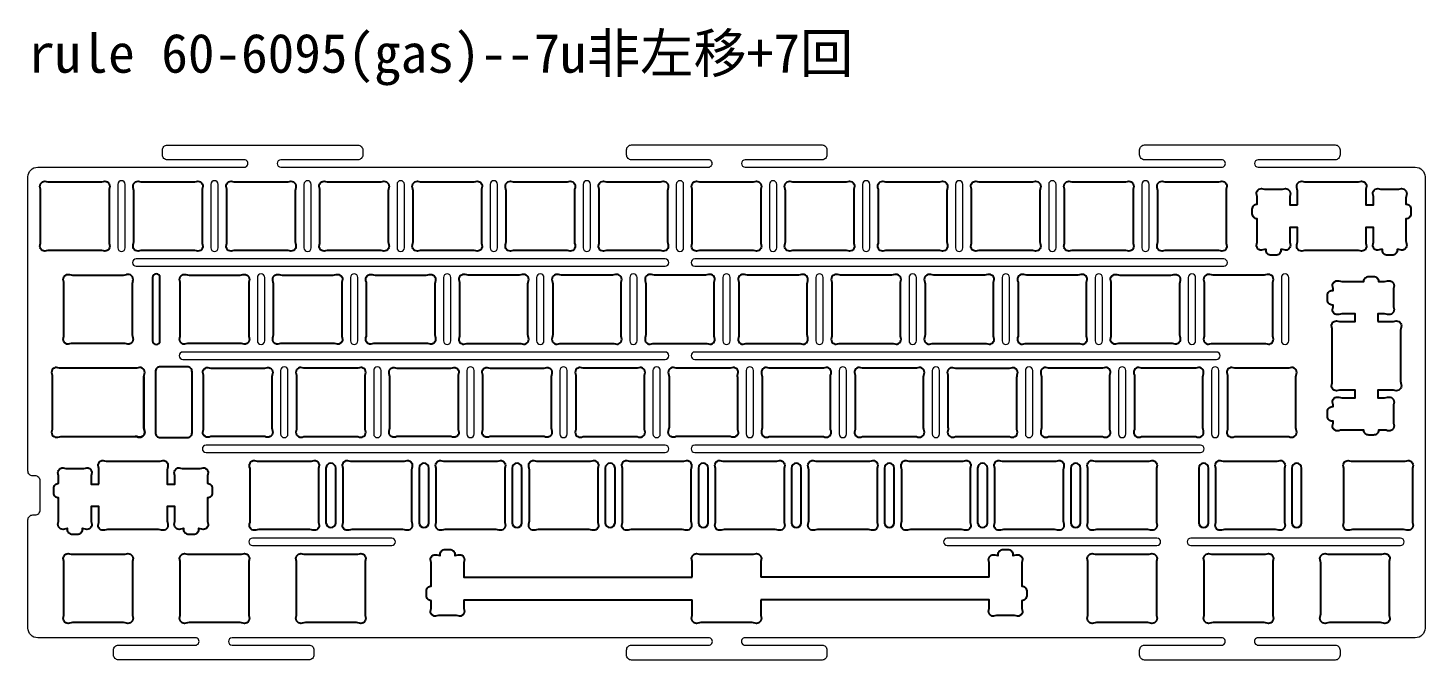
# Model space of a CAD drawing. Header units: millimetres. Extents: x 3201 to 5715, y 849 to 1652.
# Drawn here: x 4262.6 to 4548.5, y 1014.9 to 1144.3 of the extents above; entities that cross this region are included whole.
import ezdxf

# ---------------------------------------------------------------- set-up
doc = ezdxf.new("R2010")
doc.units = ezdxf.units.MM
doc.layers.add('1', color=7, linetype='Continuous', lineweight=0)
doc.styles.add('MtXpl_', font='')
doc.styles.get('MtXpl_').set_extended_font_data('SimSun')

msp = doc.modelspace()

# ---------------------------------------------------------------- linework, layer by layer
at = {"color": 0}
for p, q in [((4459.32, 1031.82), (4412.54, 1031.82)), ((4351.77, 1027.22), (4398.54, 1027.22))]:
    msp.add_line(p, q, dxfattribs=at)
at = {"color": 7}
for points in [[(4266.97, 1098.72, 0.078597), (4266.35, 1098.62, -0.612516), (4265.09, 1099.88, 0.078597), (4265.19, 1100.5), (4265.19, 1110.94, 0.095705), (4265.09, 1111.55, -0.612516), (4266.35, 1112.81, 0.078597), (4266.97, 1112.72), (4277.41, 1112.72, 0.078597), (4278.03, 1112.81, -0.612516), (4279.29, 1111.55, 0.078597), (4279.19, 1110.94), (4279.19, 1100.5, 0.078597), (4279.29, 1099.88, -0.612516), (4278.03, 1098.62, 0.078597), (4277.41, 1098.72)], [(4285.4, 1112.81, 0.078597), (4286.02, 1112.72), (4296.46, 1112.72, 0.078597), (4297.08, 1112.81, -0.612516), (4298.34, 1111.55, 0.078597), (4298.24, 1110.94), (4298.24, 1100.5, 0.078597), (4298.34, 1099.88, -0.612516), (4297.08, 1098.62, 0.078597), (4296.46, 1098.72), (4286.02, 1098.72, 0.078597), (4285.4, 1098.62, -0.612516), (4284.14, 1099.88, 0.078597), (4284.24, 1100.5), (4284.24, 1110.94, 0.078597), (4284.14, 1111.55, -0.612516)], [(4316.13, 1098.62, 0.078597), (4315.51, 1098.72), (4305.07, 1098.72, 0.078597), (4304.45, 1098.62, -0.612516), (4303.19, 1099.88, 0.078597), (4303.29, 1100.5), (4303.29, 1110.94, 0.078597), (4303.19, 1111.55, -0.612516), (4304.45, 1112.81, 0.078597), (4305.07, 1112.72), (4315.51, 1112.72, 0.078597), (4316.13, 1112.81, -0.612516), (4317.39, 1111.55, 0.078597), (4317.29, 1110.94), (4317.29, 1100.5, 0.078597), (4317.39, 1099.88, -0.612516)], [(4336.44, 1111.55, 0.078597), (4336.34, 1110.94), (4336.34, 1100.5, 0.078597), (4336.44, 1099.88, -0.612516), (4335.18, 1098.62, 0.078597), (4334.56, 1098.72), (4324.12, 1098.72, 0.078597), (4323.5, 1098.62, -0.612516), (4322.24, 1099.88, 0.078597), (4322.34, 1100.5), (4322.34, 1110.94, 0.078597), (4322.24, 1111.55, -0.612516), (4323.5, 1112.81, 0.078597), (4324.12, 1112.72), (4334.56, 1112.72, 0.078597), (4335.18, 1112.81, -0.612516)], [(4343.17, 1098.72, 0.078597), (4342.55, 1098.62, -0.612516), (4341.29, 1099.88, 0.078597), (4341.39, 1100.5), (4341.39, 1110.94, 0.078597), (4341.29, 1111.55, -0.612516), (4342.55, 1112.81, 0.078597), (4343.17, 1112.72), (4353.61, 1112.72, 0.078597), (4354.23, 1112.81, -0.612516), (4355.49, 1111.55, 0.095705), (4355.39, 1110.94), (4355.39, 1100.5, 0.078597), (4355.49, 1099.88, -0.612516), (4354.23, 1098.62, 0.078597), (4353.61, 1098.72)], [(4374.54, 1111.55, 0.078597), (4374.44, 1110.94), (4374.44, 1100.5, 0.078597), (4374.54, 1099.88, -0.612516), (4373.28, 1098.62, 0.078597), (4372.66, 1098.72), (4362.22, 1098.72, 0.078597), (4361.6, 1098.62, -0.612516), (4360.34, 1099.88, 0.078597), (4360.44, 1100.5), (4360.44, 1110.94, 0.078597), (4360.34, 1111.55, -0.612516), (4361.6, 1112.81, 0.078597), (4362.22, 1112.72), (4372.66, 1112.72, 0.078597), (4373.28, 1112.81, -0.612516)], [(4392.33, 1098.62, 0.078597), (4391.71, 1098.72), (4381.27, 1098.72, 0.078597), (4380.65, 1098.62, -0.612516), (4379.39, 1099.88, 0.078597), (4379.49, 1100.5), (4379.49, 1110.94, 0.078597), (4379.39, 1111.55, -0.612516), (4380.65, 1112.81, 0.078597), (4381.27, 1112.72), (4391.71, 1112.72, 0.078597), (4392.33, 1112.81, -0.612516), (4393.59, 1111.55, 0.078597), (4393.49, 1110.94), (4393.49, 1100.5, 0.078597), (4393.59, 1099.88, -0.612516)], [(4412.64, 1111.55, 0.078597), (4412.54, 1110.94), (4412.54, 1100.5, 0.078597), (4412.64, 1099.88, -0.612516), (4411.38, 1098.62, 0.078597), (4410.76, 1098.72), (4400.32, 1098.72, 0.078597), (4399.7, 1098.62, -0.612516), (4398.44, 1099.88, 0.078597), (4398.54, 1100.5), (4398.54, 1110.94, 0.078597), (4398.44, 1111.55, -0.612516), (4399.7, 1112.81, 0.078597), (4400.32, 1112.72), (4410.76, 1112.72, 0.078597), (4411.38, 1112.81, -0.612516)], [(4431.69, 1111.55, 0.078597), (4431.59, 1110.94), (4431.59, 1100.5, 0.078597), (4431.69, 1099.88, -0.612516), (4430.43, 1098.62, 0.078597), (4429.81, 1098.72), (4419.37, 1098.72, 0.078597), (4418.75, 1098.62, -0.612516), (4417.49, 1099.88, 0.078597), (4417.59, 1100.5), (4417.59, 1110.94, 0.078597), (4417.49, 1111.55, -0.612516), (4418.75, 1112.81, 0.078597), (4419.37, 1112.72), (4429.81, 1112.72, 0.078597), (4430.43, 1112.81, -0.612516)], [(4450.74, 1111.55, 0.078597), (4450.64, 1110.94), (4450.64, 1100.5, 0.078597), (4450.74, 1099.88, -0.612516), (4449.48, 1098.62, 0.078597), (4448.86, 1098.72), (4438.42, 1098.72, 0.078597), (4437.8, 1098.62, -0.612516), (4436.54, 1099.88, 0.078597), (4436.64, 1100.5), (4436.64, 1110.94, 0.078597), (4436.54, 1111.55, -0.612516), (4437.8, 1112.81, 0.078597), (4438.42, 1112.72), (4448.86, 1112.72, 0.078597), (4449.48, 1112.81, -0.612516)], [(4469.79, 1111.55, 0.078597), (4469.69, 1110.94), (4469.69, 1100.5, 0.078597), (4469.79, 1099.88, -0.612516), (4468.53, 1098.62, 0.078597), (4467.91, 1098.72), (4457.47, 1098.72, 0.078597), (4456.85, 1098.62, -0.612516), (4455.59, 1099.88, 0.078597), (4455.69, 1100.5), (4455.69, 1110.94, 0.078597), (4455.59, 1111.55, -0.612516), (4456.85, 1112.81, 0.078597), (4457.47, 1112.72), (4467.91, 1112.72, 0.078597), (4468.53, 1112.81, -0.612516)], [(4488.84, 1111.55, 0.078597), (4488.74, 1110.94), (4488.74, 1100.5, 0.078597), (4488.84, 1099.88, -0.612516), (4487.58, 1098.62, 0.078597), (4486.96, 1098.72), (4476.52, 1098.72, 0.078597), (4475.9, 1098.62, -0.612516), (4474.64, 1099.88, 0.078597), (4474.74, 1100.5), (4474.74, 1110.94, 0.078597), (4474.64, 1111.55, -0.612516), (4475.9, 1112.81, 0.078597), (4476.52, 1112.72), (4486.96, 1112.72, 0.078597), (4487.58, 1112.81, -0.612516)], [(4506.63, 1098.62, 0.078597), (4506.01, 1098.72), (4495.57, 1098.72, 0.078597), (4494.95, 1098.62, -0.612516), (4493.69, 1099.88, 0.078597), (4493.79, 1100.5), (4493.79, 1110.94, 0.078597), (4493.69, 1111.55, -0.612516), (4494.95, 1112.81, 0.078597), (4495.57, 1112.72), (4506.01, 1112.72, 0.078597), (4506.63, 1112.81, -0.612516), (4507.89, 1111.55, 0.078597), (4507.79, 1110.94), (4507.79, 1100.5, 0.078597), (4507.89, 1099.88, -0.612516)], [(4294.93, 1093.76, 0.078597), (4295.55, 1093.67), (4305.99, 1093.67, 0.078597), (4306.6, 1093.76, -0.612516), (4307.86, 1092.5, 0.078597), (4307.77, 1091.89), (4307.77, 1081.45, 0.078597), (4307.86, 1080.83, -0.612516), (4306.6, 1079.57, 0.078597), (4305.99, 1079.67), (4295.55, 1079.67, 0.078597), (4294.93, 1079.57, -0.612516), (4293.67, 1080.83, 0.078597), (4293.77, 1081.45), (4293.77, 1091.89, 0.078597), (4293.67, 1092.5, -0.612516)], [(4313.98, 1093.76, 0.078597), (4314.6, 1093.67), (4325.04, 1093.67, 0.078597), (4325.65, 1093.76, -0.612516), (4326.91, 1092.5, 0.078597), (4326.82, 1091.89), (4326.82, 1081.45, 0.078597), (4326.91, 1080.83, -0.612516), (4325.65, 1079.57, 0.078597), (4325.04, 1079.67), (4314.6, 1079.67, 0.078597), (4313.98, 1079.57, -0.612516), (4312.72, 1080.83, 0.078597), (4312.82, 1081.45), (4312.82, 1091.89, 0.078597), (4312.72, 1092.5, -0.612516)], [(4345.96, 1092.5, 0.078597), (4345.87, 1091.89), (4345.87, 1081.45, 0.078597), (4345.96, 1080.83, -0.612516), (4344.7, 1079.57, 0.078597), (4344.09, 1079.67), (4333.65, 1079.67, 0.078597), (4333.03, 1079.57, -0.612516), (4331.77, 1080.83, 0.078597), (4331.87, 1081.45), (4331.87, 1091.89, 0.078597), (4331.77, 1092.5, -0.612516), (4333.03, 1093.76, 0.078597), (4333.65, 1093.67), (4344.09, 1093.67, 0.078597), (4344.7, 1093.76, -0.612516)], [(4365.01, 1092.5, 0.612516), (4363.75, 1093.76, -0.078597), (4363.14, 1093.67), (4352.7, 1093.67, -0.078597), (4352.08, 1093.76, 0.612516), (4350.82, 1092.5, -0.078597), (4350.92, 1091.89), (4350.92, 1081.45, -0.078597), (4350.82, 1080.83, 0.612516), (4352.08, 1079.57, -0.078597), (4352.7, 1079.67), (4363.14, 1079.67, -0.078597), (4363.75, 1079.57, 0.612516), (4365.01, 1080.83, -0.078597), (4364.92, 1081.45), (4364.92, 1091.89, -0.078597)], [(4384.06, 1092.5, 0.612516), (4382.8, 1093.76, -0.078597), (4382.19, 1093.67), (4371.75, 1093.67, -0.078597), (4371.13, 1093.76, 0.612516), (4369.87, 1092.5, -0.078597), (4369.97, 1091.89), (4369.97, 1081.45, -0.078597), (4369.87, 1080.83, 0.612516), (4371.13, 1079.57, -0.078597), (4371.75, 1079.67), (4382.19, 1079.67, -0.078597), (4382.8, 1079.57, 0.612516), (4384.06, 1080.83, -0.078597), (4383.97, 1081.45), (4383.97, 1091.89, -0.078597)], [(4388.92, 1080.83, 0.612516), (4390.18, 1079.57, -0.078597), (4390.8, 1079.67), (4401.24, 1079.67, -0.078597), (4401.85, 1079.57, 0.612516), (4403.11, 1080.83, -0.078597), (4403.02, 1081.45), (4403.02, 1091.89, -0.078597), (4403.11, 1092.5, 0.612516), (4401.85, 1093.76, -0.078597), (4401.24, 1093.67), (4390.8, 1093.67, -0.078597), (4390.18, 1093.76, 0.612516), (4388.92, 1092.5, -0.078597), (4389.02, 1091.89), (4389.02, 1081.45, -0.078597)], [(4407.97, 1080.83, 0.612516), (4409.23, 1079.57, -0.078597), (4409.84, 1079.67), (4420.29, 1079.67, -0.078597), (4420.9, 1079.57, 0.612516), (4422.16, 1080.83, -0.078597), (4422.07, 1081.45), (4422.07, 1091.89, -0.078597), (4422.16, 1092.5, 0.612516), (4420.9, 1093.76, -0.078597), (4420.29, 1093.67), (4409.84, 1093.67, -0.078597), (4409.23, 1093.76, 0.612516), (4407.97, 1092.5, -0.078597), (4408.07, 1091.89), (4408.07, 1081.45, -0.078597)], [(4460.26, 1092.5, 0.612516), (4459.01, 1093.76, -0.078597), (4458.39, 1093.67), (4447.95, 1093.67, -0.078597), (4447.33, 1093.76, 0.612516), (4446.07, 1092.5, -0.078597), (4446.17, 1091.89), (4446.17, 1081.45, -0.078597), (4446.07, 1080.83, 0.612516), (4447.33, 1079.57, -0.078597), (4447.95, 1079.67), (4458.39, 1079.67, -0.078597), (4459.01, 1079.57, 0.612516), (4460.26, 1080.83, -0.078597), (4460.17, 1081.45), (4460.17, 1091.89, -0.078597)], [(4485.43, 1093.76, 0.078597), (4486.05, 1093.67), (4496.49, 1093.67, 0.078597), (4497.11, 1093.76, -0.612516), (4498.36, 1092.5, 0.078597), (4498.27, 1091.89), (4498.27, 1081.45, 0.078597), (4498.36, 1080.83, -0.612516), (4497.11, 1079.57, 0.078597), (4496.49, 1079.67), (4486.05, 1079.67, 0.078597), (4485.43, 1079.57, -0.612516), (4484.17, 1080.83, 0.078597), (4484.27, 1081.45), (4484.27, 1091.89, 0.078597), (4484.17, 1092.5, -0.612516)], [(4504.48, 1093.76, 0.612516), (4503.22, 1092.5, -0.078597), (4503.32, 1091.89), (4503.32, 1081.45, -0.078597), (4503.22, 1080.83, 0.612516), (4504.48, 1079.57, -0.078597), (4505.1, 1079.67), (4515.54, 1079.67, -0.078597), (4516.16, 1079.57, 0.612516), (4517.41, 1080.83, -0.078597), (4517.32, 1081.45), (4517.32, 1091.89, -0.078597), (4517.41, 1092.5, 0.612516), (4516.16, 1093.76, -0.078597), (4515.54, 1093.67), (4505.1, 1093.67, -0.078597)], [(4284.55, 1060.62, -0.078597), (4285.17, 1060.52, 0.612516), (4286.43, 1061.78, -0.078597), (4286.33, 1062.4), (4286.33, 1072.84, -0.078597), (4286.43, 1073.45, 0.612516), (4285.17, 1074.71, -0.078597), (4284.55, 1074.62), (4269.35, 1074.61, -0.078597), (4268.73, 1074.71, 0.612516), (4267.47, 1073.45, -0.078597), (4267.57, 1072.84), (4267.57, 1062.39, -0.078597), (4267.47, 1061.78, 0.612516), (4268.73, 1060.52, -0.078597), (4269.35, 1060.61)], [(4312.63, 1061.78, -0.612516), (4311.37, 1060.52, 0.078597), (4310.75, 1060.62), (4300.31, 1060.62, 0.078597), (4299.69, 1060.52, -0.612516), (4298.43, 1061.78, 0.078597), (4298.53, 1062.4), (4298.53, 1072.84, 0.078597), (4298.43, 1073.45, -0.612516), (4299.69, 1074.71, 0.078597), (4300.31, 1074.62), (4310.75, 1074.62, 0.078597), (4311.37, 1074.71, -0.612516), (4312.63, 1073.45, 0.078597), (4312.53, 1072.84), (4312.53, 1062.4, 0.078597)], [(4318.74, 1074.71, 0.612516), (4317.48, 1073.45, -0.078597), (4317.58, 1072.84), (4317.58, 1062.4, -0.078597), (4317.48, 1061.78, 0.612516), (4318.74, 1060.52, -0.078597), (4319.36, 1060.62), (4329.8, 1060.62, -0.078597), (4330.42, 1060.52, 0.612516), (4331.68, 1061.78, -0.078597), (4331.58, 1062.4), (4331.58, 1072.84, -0.078597), (4331.68, 1073.45, 0.612516), (4330.42, 1074.71, -0.078597), (4329.8, 1074.62), (4319.36, 1074.62, -0.078597)], [(4368.52, 1060.52, 0.078597), (4367.9, 1060.62), (4357.46, 1060.62, 0.078597), (4356.84, 1060.52, -0.612516), (4355.58, 1061.78, 0.078597), (4355.68, 1062.4), (4355.68, 1072.84, 0.078597), (4355.58, 1073.45, -0.612516), (4356.84, 1074.71, 0.078597), (4357.46, 1074.62), (4367.9, 1074.62, 0.078597), (4368.52, 1074.71, -0.612516), (4369.78, 1073.45, 0.078597), (4369.68, 1072.84), (4369.68, 1062.4, 0.078597), (4369.78, 1061.78, -0.612516)], [(4388.83, 1073.45, 0.612516), (4387.57, 1074.71, -0.078597), (4386.95, 1074.62), (4376.51, 1074.62, -0.078597), (4375.89, 1074.71, 0.612516), (4374.63, 1073.45, -0.078597), (4374.73, 1072.84), (4374.73, 1062.4, -0.078597), (4374.63, 1061.78, 0.612516), (4375.89, 1060.52, -0.078597), (4376.51, 1060.62), (4386.95, 1060.62, -0.078597), (4387.57, 1060.52, 0.612516), (4388.83, 1061.78, -0.078597), (4388.73, 1062.4), (4388.73, 1072.84, -0.078597)], [(4413.99, 1074.71, 0.612516), (4412.73, 1073.45, -0.078597), (4412.83, 1072.84), (4412.83, 1062.4, -0.078597), (4412.73, 1061.78, 0.612516), (4413.99, 1060.52, -0.078597), (4414.61, 1060.62), (4425.05, 1060.62, -0.078597), (4425.67, 1060.52, 0.612516), (4426.93, 1061.78, -0.078597), (4426.83, 1062.4), (4426.83, 1072.84, -0.078597), (4426.93, 1073.45, 0.612516), (4425.67, 1074.71, -0.078597), (4425.05, 1074.62), (4414.61, 1074.62, -0.078597)], [(4433.04, 1074.71, 0.612516), (4431.78, 1073.45, -0.078597), (4431.88, 1072.84), (4431.88, 1062.4, -0.078597), (4431.78, 1061.78, 0.612516), (4433.04, 1060.52, -0.078597), (4433.66, 1060.62), (4444.1, 1060.62, -0.078597), (4444.72, 1060.52, 0.612516), (4445.98, 1061.78, -0.078597), (4445.88, 1062.4), (4445.88, 1072.84, -0.078597), (4445.98, 1073.45, 0.612516), (4444.72, 1074.71, -0.078597), (4444.1, 1074.62), (4433.66, 1074.62, -0.078597)], [(4471.14, 1074.71, 0.612516), (4469.88, 1073.45, -0.078597), (4469.98, 1072.84), (4469.98, 1062.4, -0.078597), (4469.88, 1061.78, 0.612516), (4471.14, 1060.52, -0.078597), (4471.76, 1060.62), (4482.2, 1060.62, -0.078597), (4482.82, 1060.52, 0.612516), (4484.08, 1061.78, -0.078597), (4483.98, 1062.4), (4483.98, 1072.84, -0.078597), (4484.08, 1073.45, 0.612516), (4482.82, 1074.71, -0.078597), (4482.2, 1074.62), (4471.76, 1074.62, -0.078597)], [(4503.13, 1073.45, 0.612516), (4501.87, 1074.71, -0.078597), (4501.25, 1074.62), (4490.81, 1074.62, -0.078597), (4490.19, 1074.71, 0.612516), (4488.93, 1073.45, -0.078597), (4489.03, 1072.84), (4489.03, 1062.4, -0.078597), (4488.93, 1061.78, 0.612516), (4490.19, 1060.52, -0.078597), (4490.81, 1060.62), (4501.25, 1060.62, -0.078597), (4501.87, 1060.52, 0.612516), (4503.13, 1061.78, -0.078597), (4503.03, 1062.4), (4503.03, 1072.84, -0.078597)], [(4509.24, 1074.71, 0.612516), (4507.98, 1073.45, -0.078597), (4508.08, 1072.84), (4508.08, 1062.4, -0.078597), (4507.98, 1061.78, 0.612516), (4509.24, 1060.52, -0.078597), (4509.86, 1060.62), (4520.3, 1060.62, -0.078597), (4520.92, 1060.52, 0.612516), (4522.18, 1061.78, -0.078597), (4522.08, 1062.4), (4522.08, 1072.84, -0.078597), (4522.18, 1073.45, 0.612516), (4520.92, 1074.71, -0.078597), (4520.3, 1074.62), (4509.86, 1074.62, -0.078597)]]:
    msp.add_lwpolyline(points, format="xyb", close=True, dxfattribs=at)
at = {"color": 0}
for points in [[(4522.37, 1108.02), (4522.37, 1110.94, 0.078597), (4522.27, 1111.55, -0.612516), (4523.53, 1112.81, 0.078597), (4524.15, 1112.72), (4534.59, 1112.72, 0.078597), (4535.2, 1112.81, -0.612516), (4536.46, 1111.55, 0.078597), (4536.37, 1110.94), (4536.37, 1108.02), (4537.94, 1108.02), (4537.94, 1109.44, 0.078597), (4537.84, 1110.05, -0.612516), (4539.1, 1111.31, 0.078597), (4539.72, 1111.22), (4542.81, 1111.22, 0.078597), (4543.43, 1111.31, -0.612516), (4544.69, 1110.05, 0.078597), (4544.59, 1109.44), (4544.59, 1108.19, -0.414214), (4545.59, 1107.19), (4545.59, 1106.19, -0.414214), (4544.59, 1105.19), (4544.59, 1100.7, 0.078597), (4544.69, 1100.08, -0.612516), (4543.43, 1098.82, 0.078597), (4542.81, 1098.92), (4542.77, 1098.92), (4542.77, 1098.72, -0.414214), (4541.77, 1097.72), (4540.77, 1097.72, -0.414214), (4539.77, 1098.72), (4539.77, 1098.92), (4539.72, 1098.92, 0.078597), (4539.1, 1098.82, -0.612516), (4537.84, 1100.08, 0.078597), (4537.94, 1100.7), (4537.94, 1103.42), (4536.37, 1103.42), (4536.37, 1100.5, 0.078597), (4536.46, 1099.88, -0.612516), (4535.2, 1098.62, 0.078597), (4534.59, 1098.72), (4524.15, 1098.72, 0.078597), (4523.53, 1098.62, -0.612516), (4522.27, 1099.88, 0.078597), (4522.37, 1100.5), (4522.37, 1103.42), (4520.79, 1103.42), (4520.79, 1100.7, 0.078597), (4520.89, 1100.08, -0.612516), (4519.63, 1098.82, 0.078597), (4519.01, 1098.92), (4518.97, 1098.92), (4518.97, 1098.72, -0.414214), (4517.97, 1097.72), (4516.97, 1097.72, -0.414214), (4515.97, 1098.72), (4515.97, 1098.92), (4515.92, 1098.92, 0.078597), (4515.3, 1098.82, -0.612516), (4514.04, 1100.08, 0.078597), (4514.14, 1100.7), (4514.14, 1105.19, -0.414214), (4513.14, 1106.19), (4513.14, 1107.19, -0.414214), (4514.14, 1108.19), (4514.14, 1109.44, 0.078597), (4514.04, 1110.05, -0.612516), (4515.3, 1111.31, 0.078597), (4515.92, 1111.22), (4519.01, 1111.22, 0.078597), (4519.63, 1111.31, -0.612516), (4520.89, 1110.05, 0.078597), (4520.79, 1109.44), (4520.79, 1108.02)], [(4538.8, 1084.14), (4541.72, 1084.14, 0.078597), (4542.34, 1084.24, -0.612516), (4543.6, 1082.98, 0.078597), (4543.5, 1082.36), (4543.5, 1071.92, 0.078597), (4543.6, 1071.3, -0.612516), (4542.34, 1070.04, 0.078597), (4541.72, 1070.14), (4538.8, 1070.14), (4538.8, 1068.57), (4540.22, 1068.57, 0.078597), (4540.84, 1068.66, -0.612516), (4542.1, 1067.4, 0.078597), (4542, 1066.79), (4542, 1063.7, 0.078597), (4542.1, 1063.08, -0.612516), (4540.84, 1061.82, 0.078597), (4540.22, 1061.92), (4538.97, 1061.92, -0.414214), (4537.97, 1060.92), (4536.97, 1060.92, -0.414214), (4535.97, 1061.92), (4531.48, 1061.92, 0.078597), (4530.86, 1061.82, -0.612516), (4529.6, 1063.08, 0.078597), (4529.7, 1063.7), (4529.7, 1063.74), (4529.5, 1063.74, -0.414214), (4528.5, 1064.74), (4528.5, 1065.74, -0.414214), (4529.5, 1066.74), (4529.7, 1066.74), (4529.7, 1066.79, 0.078597), (4529.6, 1067.4, -0.612516), (4530.86, 1068.66, 0.078597), (4531.48, 1068.57), (4534.2, 1068.57), (4534.2, 1070.14), (4531.28, 1070.14, 0.078597), (4530.66, 1070.04, -0.612516), (4529.4, 1071.3, 0.078597), (4529.5, 1071.92), (4529.5, 1082.36, 0.078597), (4529.4, 1082.98, -0.612516), (4530.66, 1084.24, 0.078597), (4531.28, 1084.14), (4534.2, 1084.14), (4534.2, 1085.72), (4531.48, 1085.72, 0.078597), (4530.86, 1085.62, -0.612516), (4529.6, 1086.88, 0.078597), (4529.7, 1087.5), (4529.7, 1087.54), (4529.5, 1087.54, -0.414214), (4528.5, 1088.54), (4528.5, 1089.54, -0.414214), (4529.5, 1090.54), (4529.7, 1090.54), (4529.7, 1090.59, 0.078597), (4529.6, 1091.2, -0.612516), (4530.86, 1092.46, 0.078597), (4531.48, 1092.37), (4535.97, 1092.37, -0.414214), (4536.97, 1093.37), (4537.97, 1093.37, -0.414214), (4538.97, 1092.37), (4540.22, 1092.37, 0.078597), (4540.84, 1092.46, -0.612516), (4542.1, 1091.2, 0.078597), (4542, 1090.59), (4542, 1087.5, 0.078597), (4542.1, 1086.88, -0.612516), (4540.84, 1085.62, 0.078597), (4540.22, 1085.72), (4538.8, 1085.72)], [(4277.1, 1050.87), (4277.1, 1053.79, 0.078597), (4277, 1054.4, -0.612516), (4278.26, 1055.66, 0.078597), (4278.88, 1055.57), (4289.32, 1055.57, 0.078597), (4289.94, 1055.66, -0.612516), (4291.2, 1054.4, 0.078597), (4291.1, 1053.79), (4291.1, 1050.87), (4292.67, 1050.87), (4292.67, 1052.29, 0.078597), (4292.58, 1052.9, -0.612516), (4293.84, 1054.16, 0.078597), (4294.45, 1054.07), (4297.54, 1054.07, 0.078597), (4298.16, 1054.16, -0.612516), (4299.42, 1052.9, 0.078597), (4299.32, 1052.29), (4299.32, 1051.04, -0.414214), (4300.32, 1050.04), (4300.32, 1049.04, -0.414214), (4299.32, 1048.04), (4299.32, 1043.55, 0.078597), (4299.42, 1042.93, -0.612516), (4298.16, 1041.67, 0.078597), (4297.54, 1041.77), (4297.5, 1041.77), (4297.5, 1041.57, -0.414214), (4296.5, 1040.57), (4295.5, 1040.57, -0.414214), (4294.5, 1041.57), (4294.5, 1041.77), (4294.45, 1041.77, 0.078597), (4293.84, 1041.67, -0.612516), (4292.58, 1042.93, 0.078597), (4292.67, 1043.55), (4292.67, 1046.27), (4291.1, 1046.27), (4291.1, 1043.35, 0.078597), (4291.2, 1042.73, -0.612516), (4289.94, 1041.47, 0.078597), (4289.32, 1041.57), (4278.88, 1041.57, 0.078597), (4278.26, 1041.47, -0.612516), (4277, 1042.73, 0.078597), (4277.1, 1043.35), (4277.1, 1046.27), (4275.52, 1046.27), (4275.52, 1043.55, 0.078597), (4275.62, 1042.93, -0.612516), (4274.36, 1041.67, 0.078597), (4273.74, 1041.77), (4273.7, 1041.77), (4273.7, 1041.57, -0.414214), (4272.7, 1040.57), (4271.7, 1040.57, -0.414214), (4270.7, 1041.57), (4270.7, 1041.77), (4270.65, 1041.77, 0.078597), (4270.04, 1041.67, -0.612516), (4268.78, 1042.93, 0.078597), (4268.87, 1043.55), (4268.87, 1048.04, -0.414214), (4267.87, 1049.04), (4267.87, 1050.04, -0.414214), (4268.87, 1051.04), (4268.87, 1052.29, 0.078597), (4268.78, 1052.9, -0.612516), (4270.04, 1054.16, 0.078597), (4270.65, 1054.07), (4273.74, 1054.07, 0.078597), (4274.36, 1054.16, -0.612516), (4275.62, 1052.9, 0.078597), (4275.52, 1052.29), (4275.52, 1050.87)]]:
    msp.add_lwpolyline(points, format="xyb", close=True, dxfattribs=at)
at = {"color": 7}
for points in [[(4283.95, 1091.89), (4283.95, 1081.45, 0.078597), (4284.05, 1080.83, -0.612516), (4282.79, 1079.57, 0.078597), (4282.17, 1079.67), (4271.73, 1079.67, 0.078597), (4271.12, 1079.57, -0.612516), (4269.86, 1080.83, 0.078597), (4269.95, 1081.45), (4269.95, 1091.89, 0.078597), (4269.86, 1092.5, -0.612516), (4271.12, 1093.76, 0.078597), (4271.73, 1093.67), (4282.17, 1093.67, 0.078597), (4282.79, 1093.76)], [(4441.12, 1091.89, -0.078597), (4441.21, 1092.5, 0.612516), (4439.96, 1093.76, -0.078597), (4439.34, 1093.67), (4428.9, 1093.67, -0.078597), (4428.28, 1093.76, 0.612516), (4427.02, 1092.5, -0.078597), (4427.12, 1091.89), (4427.12, 1081.45, -0.078597), (4427.02, 1080.83, 0.612516), (4428.28, 1079.57, -0.078597), (4428.9, 1079.67), (4439.34, 1079.67, -0.078597), (4439.96, 1079.57, 0.612516), (4441.21, 1080.83, -0.078597), (4441.12, 1081.45), (4441.12, 1091.89)], [(4479.22, 1091.89, -0.078597), (4479.31, 1092.5, 0.612516), (4478.06, 1093.76, -0.078597), (4477.44, 1093.67), (4467, 1093.67, -0.078597), (4466.38, 1093.76, 0.612516), (4465.12, 1092.5, -0.078597), (4465.22, 1091.89), (4465.22, 1081.45, -0.078597), (4465.12, 1080.83, 0.612516), (4466.38, 1079.57, -0.078597), (4467, 1079.67), (4477.44, 1079.67, -0.078597), (4478.06, 1079.57, 0.612516), (4479.31, 1080.83, -0.078597), (4479.22, 1081.45), (4479.22, 1091.89)], [(4286.33, 1072.84), (4286.33, 1062.4, 0.078597), (4286.43, 1061.78, -0.612516), (4285.17, 1060.52, 0.078597), (4284.55, 1060.62)], [(4350.63, 1072.84), (4350.63, 1062.4, 0.078597), (4350.73, 1061.78, -0.612516), (4349.47, 1060.52, 0.078597), (4348.85, 1060.62), (4338.41, 1060.62, 0.078597), (4337.79, 1060.52, -0.612516), (4336.53, 1061.78, 0.078597), (4336.63, 1062.4), (4336.63, 1072.84, 0.078597), (4336.53, 1073.45, -0.612516), (4337.79, 1074.71, 0.078597), (4338.41, 1074.62), (4348.85, 1074.62, 0.078597), (4349.47, 1074.71, -0.612516), (4350.73, 1073.45, 0.078597), (4350.63, 1072.84)], [(4407.78, 1072.84, -0.078597), (4407.88, 1073.45, 0.612516), (4406.62, 1074.71, -0.078597), (4406, 1074.62), (4395.56, 1074.62, -0.078597), (4394.94, 1074.71, 0.612516), (4393.68, 1073.45, -0.078597), (4393.78, 1072.84), (4393.78, 1062.4)], [(4407.78, 1072.84), (4407.78, 1062.4, 0.078597), (4407.88, 1061.78, -0.612516), (4406.62, 1060.52, 0.078597), (4406, 1060.62), (4395.56, 1060.62, 0.078597), (4394.94, 1060.52, -0.612516), (4393.68, 1061.78, 0.078597), (4393.78, 1062.4)], [(4450.93, 1062.4), (4450.93, 1072.84, 0.078597), (4450.83, 1073.45, -0.612516), (4452.09, 1074.71, 0.078597), (4452.71, 1074.62), (4463.15, 1074.62, 0.078597), (4463.77, 1074.71, -0.612516), (4465.03, 1073.45, 0.078597), (4464.93, 1072.84)], [(4450.93, 1062.4, -0.078597), (4450.83, 1061.78, 0.612516), (4452.09, 1060.52, -0.078597), (4452.71, 1060.62), (4463.15, 1060.62, -0.078597), (4463.77, 1060.52, 0.612516), (4465.03, 1061.78, -0.078597), (4464.93, 1062.4), (4464.93, 1072.84)]]:
    msp.add_lwpolyline(points, format="xyb", dxfattribs=at)
at = {"color": 7, "linetype": 'Continuous'}
msp.add_lwpolyline([(4289.61, 1093.19, 0.414214), (4288.86, 1093.94, 0.414214), (4288.11, 1093.19), (4288.11, 1080.19, 0.414214), (4288.86, 1079.44, 0.414214), (4289.61, 1080.19)], format="xyb", close=True, dxfattribs=at)
for points in [[(4289.68, 1074.89, 0.414214), (4288.68, 1073.89), (4288.68, 1061.39, 0.414214), (4289.68, 1060.39), (4295.18, 1060.39, 0.414214), (4296.18, 1061.39), (4296.18, 1073.89, 0.414214), (4295.18, 1074.89)], [(4320.28, 1055.57, 0.078597), (4320.89, 1055.66, -0.612516), (4322.15, 1054.4, 0.078597), (4322.06, 1053.79), (4322.06, 1043.34, 0.078597), (4322.15, 1042.73, -0.612516), (4320.89, 1041.47, 0.078597), (4320.28, 1041.57), (4309.83, 1041.57, 0.078597), (4309.22, 1041.47, -0.612516), (4307.96, 1042.73, 0.078597), (4308.06, 1043.34), (4308.06, 1053.79, 0.078597), (4307.96, 1054.4, -0.612516), (4309.22, 1055.66, 0.078597), (4309.83, 1055.57)], [(4339.33, 1055.57, 0.078597), (4339.94, 1055.66, -0.612516), (4341.2, 1054.4, 0.078597), (4341.11, 1053.79), (4341.11, 1043.34, 0.078597), (4341.2, 1042.73, -0.612516), (4339.94, 1041.47, 0.078597), (4339.33, 1041.57), (4328.88, 1041.57, 0.078597), (4328.27, 1041.47, -0.612516), (4327.01, 1042.73, 0.078597), (4327.11, 1043.34), (4327.11, 1053.79, 0.078597), (4327.01, 1054.4, -0.612516), (4328.27, 1055.66, 0.078597), (4328.88, 1055.57)], [(4358.38, 1055.57, 0.078597), (4358.99, 1055.66, -0.612516), (4360.25, 1054.4, 0.078597), (4360.16, 1053.79), (4360.16, 1043.34, 0.078597), (4360.25, 1042.73, -0.612516), (4358.99, 1041.47, 0.078597), (4358.38, 1041.57), (4347.93, 1041.57, 0.078597), (4347.32, 1041.47, -0.612516), (4346.06, 1042.73, 0.078597), (4346.16, 1043.34), (4346.16, 1053.79, 0.078597), (4346.06, 1054.4, -0.612516), (4347.32, 1055.66, 0.078597), (4347.93, 1055.57)], [(4377.43, 1055.57, 0.078597), (4378.04, 1055.66, -0.612516), (4379.3, 1054.4, 0.078597), (4379.21, 1053.79), (4379.21, 1043.34, 0.078597), (4379.3, 1042.73, -0.612516), (4378.04, 1041.47, 0.078597), (4377.43, 1041.57), (4366.98, 1041.57, 0.078597), (4366.37, 1041.47, -0.612516), (4365.11, 1042.73, 0.078597), (4365.21, 1043.34), (4365.21, 1053.79, 0.078597), (4365.11, 1054.4, -0.612516), (4366.37, 1055.66, 0.078597), (4366.98, 1055.57)], [(4396.48, 1055.57, 0.078597), (4397.09, 1055.66, -0.612516), (4398.35, 1054.4, 0.078597), (4398.26, 1053.79), (4398.26, 1043.34, 0.078597), (4398.35, 1042.73, -0.612516), (4397.09, 1041.47, 0.078597), (4396.48, 1041.57), (4386.03, 1041.57, 0.078597), (4385.42, 1041.47, -0.612516), (4384.16, 1042.73, 0.078597), (4384.26, 1043.34), (4384.26, 1053.79, 0.078597), (4384.16, 1054.4, -0.612516), (4385.42, 1055.66, 0.078597), (4386.03, 1055.57)], [(4415.53, 1055.57, 0.078597), (4416.14, 1055.66, -0.612516), (4417.4, 1054.4, 0.078597), (4417.31, 1053.79), (4417.31, 1043.34, 0.078597), (4417.4, 1042.73, -0.612516), (4416.14, 1041.47, 0.078597), (4415.53, 1041.57), (4405.08, 1041.57, 0.078597), (4404.47, 1041.47, -0.612516), (4403.21, 1042.73, 0.078597), (4403.31, 1043.34), (4403.31, 1053.79, 0.078597), (4403.21, 1054.4, -0.612516), (4404.47, 1055.66, 0.078597), (4405.08, 1055.57)], [(4434.58, 1055.57, 0.078597), (4435.19, 1055.66, -0.612516), (4436.45, 1054.4, 0.078597), (4436.36, 1053.79), (4436.36, 1043.34, 0.078597), (4436.45, 1042.73, -0.612516), (4435.19, 1041.47, 0.078597), (4434.58, 1041.57), (4424.13, 1041.57, 0.078597), (4423.52, 1041.47, -0.612516), (4422.26, 1042.73, 0.078597), (4422.36, 1043.34), (4422.36, 1053.79, 0.078597), (4422.26, 1054.4, -0.612516), (4423.52, 1055.66, 0.078597), (4424.13, 1055.57)], [(4453.63, 1055.57, 0.078597), (4454.24, 1055.66, -0.612516), (4455.5, 1054.4, 0.078597), (4455.41, 1053.79), (4455.41, 1043.34, 0.078597), (4455.5, 1042.73, -0.612516), (4454.24, 1041.47, 0.078597), (4453.63, 1041.57), (4443.18, 1041.57, 0.078597), (4442.57, 1041.47, -0.612516), (4441.31, 1042.73, 0.078597), (4441.41, 1043.34), (4441.41, 1053.79, 0.078597), (4441.31, 1054.4, -0.612516), (4442.57, 1055.66, 0.078597), (4443.18, 1055.57)], [(4472.68, 1055.57, 0.078597), (4473.29, 1055.66, -0.612516), (4474.55, 1054.4, 0.078597), (4474.46, 1053.79), (4474.46, 1043.34, 0.078597), (4474.55, 1042.73, -0.612516), (4473.29, 1041.47, 0.078597), (4472.68, 1041.57), (4462.23, 1041.57, 0.078597), (4461.62, 1041.47, -0.612516), (4460.36, 1042.73, 0.078597), (4460.46, 1043.34), (4460.46, 1053.79, 0.078597), (4460.36, 1054.4, -0.612516), (4461.62, 1055.66, 0.078597), (4462.23, 1055.57)], [(4491.73, 1055.57, 0.078597), (4492.34, 1055.66, -0.612516), (4493.6, 1054.4, 0.078597), (4493.51, 1053.79), (4493.51, 1043.34, 0.078597), (4493.6, 1042.73, -0.612516), (4492.34, 1041.47, 0.078597), (4491.73, 1041.57), (4481.28, 1041.57, 0.078597), (4480.67, 1041.47, -0.612516), (4479.41, 1042.73, 0.078597), (4479.51, 1043.34), (4479.51, 1053.79, 0.078597), (4479.41, 1054.4, -0.612516), (4480.67, 1055.66, 0.078597), (4481.28, 1055.57)], [(4517.92, 1055.57, 0.078597), (4518.54, 1055.66, -0.612516), (4519.8, 1054.4, 0.078597), (4519.7, 1053.79), (4519.7, 1043.34, 0.078597), (4519.8, 1042.73, -0.612516), (4518.54, 1041.47, 0.078597), (4517.92, 1041.57), (4507.48, 1041.57, 0.078597), (4506.86, 1041.47, -0.612516), (4505.6, 1042.73, 0.078597), (4505.7, 1043.34), (4505.7, 1053.79, 0.078597), (4505.6, 1054.4, -0.612516), (4506.86, 1055.66, 0.078597), (4507.48, 1055.57)], [(4544.11, 1055.57, 0.078597), (4544.73, 1055.66, -0.612516), (4545.99, 1054.4, 0.078597), (4545.89, 1053.79), (4545.89, 1043.34, 0.078597), (4545.99, 1042.73, -0.612516), (4544.73, 1041.47, 0.078597), (4544.11, 1041.57), (4533.67, 1041.57, 0.078597), (4533.05, 1041.47, -0.612516), (4531.8, 1042.73, 0.078597), (4531.89, 1043.34), (4531.89, 1053.79, 0.078597), (4531.8, 1054.4, -0.612516), (4533.05, 1055.66, 0.078597), (4533.67, 1055.57)], [(4271.12, 1036.61, 0.078597), (4271.73, 1036.52), (4282.18, 1036.52, 0.078597), (4282.79, 1036.61, -0.612516), (4284.05, 1035.35, 0.078597), (4283.96, 1034.74), (4283.96, 1024.3, 0.078597), (4284.05, 1023.68, -0.612516), (4282.79, 1022.42, 0.078597), (4282.18, 1022.52), (4271.73, 1022.52, 0.078597), (4271.12, 1022.42, -0.612516), (4269.86, 1023.68, 0.078597), (4269.96, 1024.3), (4269.96, 1034.74, 0.078597), (4269.86, 1035.35, -0.612516)], [(4307.87, 1035.35, 0.078597), (4307.77, 1034.74), (4307.77, 1024.3, 0.078597), (4307.87, 1023.68, -0.612516), (4306.61, 1022.42, 0.078597), (4305.99, 1022.52), (4295.55, 1022.52, 0.078597), (4294.93, 1022.42, -0.612516), (4293.67, 1023.68, 0.078597), (4293.77, 1024.3), (4293.77, 1034.74, 0.078597), (4293.67, 1035.35, -0.612516), (4294.93, 1036.61, 0.078597), (4295.55, 1036.52), (4305.99, 1036.52, 0.078597), (4306.61, 1036.61, -0.612516)], [(4331.68, 1035.35, 0.078597), (4331.58, 1034.74), (4331.58, 1024.3, 0.078597), (4331.68, 1023.68, -0.612516), (4330.42, 1022.42, 0.078597), (4329.8, 1022.52), (4319.36, 1022.52, 0.078597), (4318.74, 1022.42, -0.612516), (4317.48, 1023.68, 0.078597), (4317.58, 1024.3), (4317.58, 1034.74, 0.078597), (4317.48, 1035.35, -0.612516), (4318.74, 1036.61, 0.078597), (4319.36, 1036.52), (4329.8, 1036.52, 0.078597), (4330.42, 1036.61, -0.612516)], [(4493.6, 1035.35, 0.078597), (4493.51, 1034.74), (4493.51, 1024.3, 0.078597), (4493.6, 1023.68, -0.612516), (4492.34, 1022.42, 0.078597), (4491.73, 1022.52), (4481.28, 1022.52, 0.078597), (4480.67, 1022.42, -0.612516), (4479.41, 1023.68, 0.078597), (4479.51, 1024.3), (4479.51, 1034.74, 0.078597), (4479.41, 1035.35, -0.612516), (4480.67, 1036.61, 0.078597), (4481.28, 1036.52), (4491.73, 1036.52, 0.078597), (4492.34, 1036.61, -0.612516)], [(4517.42, 1035.35, 0.078597), (4517.32, 1034.74), (4517.32, 1024.3, 0.078597), (4517.42, 1023.68, -0.612516), (4516.16, 1022.42, 0.078597), (4515.54, 1022.52), (4505.1, 1022.52, 0.078597), (4504.48, 1022.42, -0.612516), (4503.22, 1023.68, 0.078597), (4503.32, 1024.3), (4503.32, 1034.74, 0.078597), (4503.22, 1035.35, -0.612516), (4504.48, 1036.61, 0.078597), (4505.1, 1036.52), (4515.54, 1036.52, 0.078597), (4516.16, 1036.61, -0.612516)], [(4528.29, 1036.61, 0.078597), (4528.91, 1036.52), (4539.35, 1036.52, 0.078597), (4539.97, 1036.61, -0.612516), (4541.23, 1035.35, 0.078597), (4541.13, 1034.74), (4541.13, 1024.3, 0.078597), (4541.23, 1023.68, -0.612516), (4539.97, 1022.42, 0.078597), (4539.35, 1022.52), (4528.91, 1022.52, 0.078597), (4528.29, 1022.42, -0.612516), (4527.03, 1023.68, 0.078597), (4527.13, 1024.3), (4527.13, 1034.74, 0.078597), (4527.03, 1035.35, -0.612516)]]:
    msp.add_lwpolyline(points, format="xyb", close=True)
for points in [[(4325.58, 1042.98), (4325.58, 1054.15, 1), (4323.58, 1054.15)], [(4344.63, 1042.98), (4344.63, 1054.15, 1), (4342.63, 1054.15)], [(4363.68, 1042.98), (4363.68, 1054.15, 1), (4361.68, 1054.15)], [(4382.73, 1042.98), (4382.73, 1054.15, 1), (4380.73, 1054.15)], [(4401.78, 1042.98), (4401.78, 1054.15, 1), (4399.78, 1054.15)], [(4420.83, 1042.98), (4420.83, 1054.15, 1), (4418.83, 1054.15)], [(4439.88, 1042.98), (4439.88, 1054.15, 1), (4437.88, 1054.15)], [(4458.93, 1042.98), (4458.93, 1054.15, 1), (4456.93, 1054.15)], [(4477.98, 1042.98), (4477.98, 1054.15, 1), (4475.98, 1054.15)], [(4504.17, 1042.98), (4504.17, 1054.15, 1), (4502.17, 1054.15)], [(4523.22, 1042.98), (4523.22, 1054.15, 1), (4521.22, 1054.15)], [(4323.58, 1054.15), (4323.58, 1042.98, 1), (4325.58, 1042.98)], [(4342.63, 1054.15), (4342.63, 1042.98, 1), (4344.63, 1042.98)], [(4361.68, 1054.15), (4361.68, 1042.98, 1), (4363.68, 1042.98)], [(4380.73, 1054.15), (4380.73, 1042.98, 1), (4382.73, 1042.98)], [(4399.78, 1054.15), (4399.78, 1042.98, 1), (4401.78, 1042.98)], [(4418.83, 1054.15), (4418.83, 1042.98, 1), (4420.83, 1042.98)], [(4437.88, 1054.15), (4437.88, 1042.98, 1), (4439.88, 1042.98)], [(4456.93, 1054.15), (4456.93, 1042.98, 1), (4458.93, 1042.98)], [(4475.98, 1054.15), (4475.98, 1042.98, 1), (4477.98, 1042.98)], [(4502.17, 1054.15), (4502.17, 1042.98, 1), (4504.17, 1042.98)], [(4521.22, 1054.15), (4521.22, 1042.98, 1), (4523.22, 1042.98)], [(4351.77, 1027.22), (4351.77, 1025.76, 0.078597), (4351.87, 1025.15, -0.612516), (4350.61, 1023.89, 0.078597), (4349.99, 1023.99), (4346.9, 1023.99, 0.078597), (4346.28, 1023.89, -0.612516), (4345.02, 1025.15, 0.078597), (4345.12, 1025.76), (4345.12, 1027.02, -0.414214), (4344.12, 1028.02), (4344.12, 1029.02, -0.414214), (4345.12, 1030.02), (4345.12, 1034.51, 0.078597), (4345.02, 1035.12, -0.612516), (4346.28, 1036.38, 0.078597), (4346.9, 1036.29), (4346.94, 1036.29), (4346.94, 1036.49, -0.414214), (4347.94, 1037.49), (4348.94, 1037.49, -0.414214), (4349.94, 1036.49), (4349.94, 1036.29), (4349.99, 1036.29, 0.078597), (4350.61, 1036.38, -0.612516), (4351.87, 1035.12, 0.078597), (4351.77, 1034.51), (4351.77, 1031.82), (4398.54, 1031.82)], [(4398.54, 1031.82), (4398.54, 1034.74, 0.078597), (4398.45, 1035.35, -0.612516), (4399.7, 1036.61, 0.078597), (4400.32, 1036.52), (4410.76, 1036.52, 0.078597), (4411.38, 1036.61, -0.612516), (4412.64, 1035.35, 0.078597), (4412.54, 1034.74), (4412.54, 1031.82)], [(4459.32, 1031.82), (4459.32, 1034.51, 0.078597), (4459.22, 1035.12, -0.612516), (4460.48, 1036.38, 0.078597), (4461.1, 1036.29), (4461.14, 1036.29), (4461.14, 1036.49, -0.414214), (4462.14, 1037.49), (4463.14, 1037.49, -0.414214), (4464.14, 1036.49), (4464.14, 1036.29), (4464.19, 1036.29, 0.078597), (4464.81, 1036.38, -0.612516), (4466.06, 1035.12, 0.078597), (4465.97, 1034.51), (4465.97, 1030.02, -0.414214), (4466.97, 1029.02), (4466.97, 1028.02, -0.414214), (4465.97, 1027.02), (4465.97, 1025.76, 0.078597), (4466.06, 1025.15, -0.612516), (4464.81, 1023.89, 0.078597), (4464.19, 1023.99), (4461.1, 1023.99, 0.078597), (4460.48, 1023.89, -0.612516), (4459.22, 1025.15, 0.078597), (4459.32, 1025.76), (4459.32, 1027.22), (4412.54, 1027.22)], [(4412.54, 1027.22), (4412.54, 1024.3, 0.078597), (4412.64, 1023.68, -0.612516), (4411.38, 1022.42, 0.078597), (4410.76, 1022.52), (4400.32, 1022.52, 0.078597), (4399.7, 1022.42, -0.612516), (4398.45, 1023.68, 0.078597), (4398.54, 1024.3), (4398.54, 1027.22)]]:
    msp.add_lwpolyline(points, format="xyb")
at = {"color": 7}
for centre, radius, start, end in [((4283.1, 1092.81), 1, 342.0237, 107.9763), ((4285.95, 1091.89), 2, 162.0237, 180)]:
    msp.add_arc(centre, radius, start, end, dxfattribs=at)
at = {"layer": '1'}
msp.add_lwpolyline([(4265.09, 1051.57, 0.414214), (4264.09, 1052.57), (4263.59, 1052.57, -0.414214), (4262.59, 1053.57), (4262.59, 1113.76, -0.414214), (4264.59, 1115.76), (4306.86, 1115.76, 1.006341), (4306.86, 1117.26), (4291.11, 1117.26, -0.414214), (4290.11, 1118.26), (4290.11, 1119.26, -0.414214), (4291.11, 1120.26), (4330.11, 1120.26, -0.414214), (4331.11, 1119.26), (4331.11, 1118.26, -0.414214), (4330.11, 1117.26), (4314.36, 1117.26, 0.999996), (4314.36, 1115.76), (4401.85, 1115.76, 1.004198), (4401.85, 1117.26), (4386.1, 1117.26, -0.414214), (4385.1, 1118.26), (4385.1, 1119.31, -0.414214), (4386.1, 1120.31), (4425.1, 1120.31, -0.414214), (4426.1, 1119.31), (4426.1, 1118.26, -0.414214), (4425.1, 1117.26), (4409.35, 1117.26, 0.999996), (4409.35, 1115.76), (4506.84, 1115.76, 1.070015), (4506.84, 1117.26), (4491.09, 1117.26, -0.414214), (4490.09, 1118.26), (4490.09, 1119.31, -0.414214), (4491.09, 1120.31), (4530.09, 1120.31, -0.414214), (4531.09, 1119.31), (4531.09, 1118.26, -0.414214), (4530.09, 1117.26), (4514.34, 1117.26, 0.999996), (4514.34, 1115.76), (4546.49, 1115.76, -0.414214), (4548.49, 1113.76), (4548.49, 1021.42, -0.414213), (4546.49, 1019.42), (4514.34, 1019.42, 1.000003), (4514.34, 1017.92), (4530.09, 1017.92, -0.414214), (4531.09, 1016.92), (4531.09, 1015.86, -0.414214), (4530.09, 1014.86), (4491.09, 1014.86, -0.414214), (4490.09, 1015.86), (4490.09, 1016.92, -0.414214), (4491.09, 1017.92), (4506.84, 1017.92, 1.000004), (4506.84, 1019.42), (4409.35, 1019.42, 1.000003), (4409.35, 1017.92), (4425.1, 1017.92, -0.414214), (4426.1, 1016.92), (4426.1, 1015.86, -0.414214), (4425.1, 1014.86), (4386.1, 1014.86, -0.428049), (4385.1, 1015.92), (4385.1, 1016.92, -0.414214), (4386.1, 1017.92), (4401.85, 1017.92, 1.06449), (4401.85, 1019.42), (4304.36, 1019.42, 0.999996), (4304.36, 1017.92), (4320.11, 1017.92, -0.414214), (4321.11, 1016.92), (4321.11, 1015.92, -0.414214), (4320.11, 1014.92), (4281.11, 1014.92, -0.414214), (4280.11, 1015.92), (4280.11, 1016.92, -0.414214), (4281.11, 1017.92), (4296.86, 1017.92, 1.006341), (4296.86, 1019.42), (4264.59, 1019.42, -0.414214), (4262.59, 1021.42), (4262.59, 1043.57, -0.414214), (4263.59, 1044.57), (4264.09, 1044.57, 0.414214), (4265.09, 1045.57)], format="xyb", close=True, dxfattribs=at)
at = {"layer": '1', "color": 7, "linetype": 'Continuous', "lineweight": 18}
for points in [[(4280.97, 1099.24, 0.414214), (4281.72, 1098.49, 0.414214), (4282.47, 1099.24), (4282.47, 1112.24, 0.414214), (4281.72, 1112.99, 0.414214), (4280.97, 1112.24)], [(4300.02, 1112.24), (4300.02, 1099.24, 0.414214), (4300.77, 1098.49, 0.414214), (4301.52, 1099.24), (4301.52, 1112.24, 0.414214), (4300.77, 1112.99, 0.414214)], [(4319.07, 1112.24), (4319.07, 1099.24, 0.414214), (4319.82, 1098.49, 0.414214), (4320.57, 1099.24), (4320.57, 1112.24, 0.414214), (4319.82, 1112.99, 0.414214)], [(4338.12, 1112.24), (4338.12, 1099.24, 0.414214), (4338.87, 1098.49, 0.414214), (4339.62, 1099.24), (4339.62, 1112.24, 0.414214), (4338.87, 1112.99, 0.414214)], [(4357.17, 1112.24), (4357.17, 1099.24, 0.414214), (4357.92, 1098.49, 0.414214), (4358.67, 1099.24), (4358.67, 1112.24, 0.414214), (4357.92, 1112.99, 0.414214)], [(4376.22, 1112.24), (4376.22, 1099.24, 0.414214), (4376.97, 1098.49, 0.414214), (4377.72, 1099.24), (4377.72, 1112.24, 0.414214), (4376.97, 1112.99, 0.414214)], [(4395.27, 1112.24), (4395.27, 1099.24, 0.414214), (4396.02, 1098.49, 0.414214), (4396.77, 1099.24), (4396.77, 1112.24, 0.414214), (4396.02, 1112.99, 0.414214)], [(4414.32, 1112.24), (4414.32, 1099.24, 0.414214), (4415.07, 1098.49, 0.414214), (4415.82, 1099.24), (4415.82, 1112.24, 0.414214), (4415.07, 1112.99, 0.414214)], [(4433.37, 1112.24), (4433.37, 1099.24, 0.414214), (4434.12, 1098.49, 0.414214), (4434.87, 1099.24), (4434.87, 1112.24, 0.414214), (4434.12, 1112.99, 0.414214)], [(4452.42, 1112.24), (4452.42, 1099.24, 0.414214), (4453.17, 1098.49, 0.414214), (4453.92, 1099.24), (4453.92, 1112.24, 0.414214), (4453.17, 1112.99, 0.414214)], [(4471.47, 1112.24), (4471.47, 1099.24, 0.414214), (4472.22, 1098.49, 0.414214), (4472.97, 1099.24), (4472.97, 1112.24, 0.414214), (4472.22, 1112.99, 0.414214)], [(4490.52, 1112.24), (4490.52, 1099.24, 0.414214), (4491.27, 1098.49, 0.414214), (4492.02, 1099.24), (4492.02, 1112.24, 0.414214), (4491.27, 1112.99, 0.414214)], [(4284.74, 1095.47), (4392.99, 1095.47, 0.414214), (4393.74, 1096.22, 0.414214), (4392.99, 1096.97), (4284.74, 1096.97, 0.414214), (4283.99, 1096.22, 0.414214)], [(4399.04, 1095.47), (4507.29, 1095.47, 0.414214), (4508.04, 1096.22, 0.414214), (4507.29, 1096.97), (4399.04, 1096.97, 0.414214), (4398.29, 1096.22, 0.414214)], [(4309.54, 1080.19, 0.414214), (4310.29, 1079.44, 0.414214), (4311.04, 1080.19), (4311.04, 1093.19, 0.414214), (4310.29, 1093.94, 0.414214), (4309.54, 1093.19)], [(4328.59, 1093.19), (4328.59, 1080.19, 0.414214), (4329.34, 1079.44, 0.414214), (4330.09, 1080.19), (4330.09, 1093.19, 0.414214), (4329.34, 1093.94, 0.414214)], [(4347.64, 1093.19), (4347.64, 1080.19, 0.414214), (4348.39, 1079.44, 0.414214), (4349.14, 1080.19), (4349.14, 1093.19, 0.414214), (4348.39, 1093.94, 0.414214)], [(4366.69, 1093.19), (4366.69, 1080.19, 0.414214), (4367.44, 1079.44, 0.414214), (4368.19, 1080.19), (4368.19, 1093.19, 0.414214), (4367.44, 1093.94, 0.414214)], [(4385.74, 1093.19), (4385.74, 1080.19, 0.414214), (4386.49, 1079.44, 0.414214), (4387.24, 1080.19), (4387.24, 1093.19, 0.414214), (4386.49, 1093.94, 0.414214)], [(4404.79, 1093.19), (4404.79, 1080.19, 0.414214), (4405.54, 1079.44, 0.414214), (4406.29, 1080.19), (4406.29, 1093.19, 0.414214), (4405.54, 1093.94, 0.414214)], [(4423.84, 1093.19), (4423.84, 1080.19, 0.414214), (4424.59, 1079.44, 0.414214), (4425.34, 1080.19), (4425.34, 1093.19, 0.414214), (4424.59, 1093.94, 0.414214)], [(4442.89, 1093.19), (4442.89, 1080.19, 0.414214), (4443.64, 1079.44, 0.414214), (4444.39, 1080.19), (4444.39, 1093.19, 0.414214), (4443.64, 1093.94, 0.414214)], [(4461.94, 1093.19), (4461.94, 1080.19, 0.414214), (4462.69, 1079.44, 0.414214), (4463.44, 1080.19), (4463.44, 1093.19, 0.414214), (4462.69, 1093.94, 0.414214)], [(4480.99, 1093.19), (4480.99, 1080.19, 0.414214), (4481.74, 1079.44, 0.414214), (4482.49, 1080.19), (4482.49, 1093.19, 0.414214), (4481.74, 1093.94, 0.414214)], [(4500.04, 1093.19), (4500.04, 1080.19, 0.414214), (4500.79, 1079.44, 0.414214), (4501.54, 1080.19), (4501.54, 1093.19, 0.414214), (4500.79, 1093.94, 0.414214)], [(4519.09, 1093.19), (4519.09, 1080.19, 0.414214), (4519.84, 1079.44, 0.414214), (4520.59, 1080.19), (4520.59, 1093.19, 0.414214), (4519.84, 1093.94, 0.414214)], [(4294.27, 1077.92, 0.414214), (4293.52, 1077.17, 0.414214), (4294.27, 1076.42), (4392.99, 1076.42, 0.414214), (4393.74, 1077.17, 0.414214), (4392.99, 1077.92)], [(4399.04, 1077.92, 0.414214), (4398.29, 1077.17, 0.414214), (4399.04, 1076.42), (4505.82, 1076.42, 0.414214), (4506.57, 1077.17, 0.414214), (4505.82, 1077.92)], [(4314.3, 1074.14), (4314.3, 1061.14, 0.414214), (4315.05, 1060.39, 0.414214), (4315.8, 1061.14), (4315.8, 1074.14, 0.414214), (4315.05, 1074.89, 0.414214)], [(4333.35, 1074.14), (4333.35, 1061.14, 0.414214), (4334.1, 1060.39, 0.414214), (4334.85, 1061.14), (4334.85, 1074.14, 0.414214), (4334.1, 1074.89, 0.414214)], [(4352.4, 1074.14), (4352.4, 1061.14, 0.414214), (4353.15, 1060.39, 0.414214), (4353.9, 1061.14), (4353.9, 1074.14, 0.414214), (4353.15, 1074.89, 0.414214)], [(4371.45, 1074.14), (4371.45, 1061.14, 0.414214), (4372.2, 1060.39, 0.414214), (4372.95, 1061.14), (4372.95, 1074.14, 0.414214), (4372.2, 1074.89, 0.414214)], [(4390.5, 1074.14), (4390.5, 1061.14, 0.414214), (4391.25, 1060.39, 0.414214), (4392, 1061.14), (4392, 1074.14, 0.414214), (4391.25, 1074.89, 0.414214)], [(4409.55, 1074.14), (4409.55, 1061.14, 0.414214), (4410.3, 1060.39, 0.414214), (4411.05, 1061.14), (4411.05, 1074.14, 0.414214), (4410.3, 1074.89, 0.414214)], [(4428.6, 1074.14), (4428.6, 1061.14, 0.414214), (4429.35, 1060.39, 0.414214), (4430.1, 1061.14), (4430.1, 1074.14, 0.414214), (4429.35, 1074.89, 0.414214)], [(4447.65, 1074.14), (4447.65, 1061.14, 0.414214), (4448.4, 1060.39, 0.414214), (4449.15, 1061.14), (4449.15, 1074.14, 0.414214), (4448.4, 1074.89, 0.414214)], [(4466.7, 1074.14), (4466.7, 1061.14, 0.414214), (4467.45, 1060.39, 0.414214), (4468.2, 1061.14), (4468.2, 1074.14, 0.414214), (4467.45, 1074.89, 0.414214)], [(4485.75, 1074.14), (4485.75, 1061.14, 0.414214), (4486.5, 1060.39, 0.414214), (4487.25, 1061.14), (4487.25, 1074.14, 0.414214), (4486.5, 1074.89, 0.414214)], [(4504.8, 1074.14), (4504.8, 1061.14, 0.414214), (4505.55, 1060.39, 0.414214), (4506.3, 1061.14), (4506.3, 1074.14, 0.414214), (4505.55, 1074.89, 0.414214)], [(4299.03, 1057.37), (4392.99, 1057.37, 0.414214), (4393.74, 1058.12, 0.414214), (4392.99, 1058.87), (4299.03, 1058.87, 0.414214), (4298.28, 1058.12, 0.414214)], [(4399.04, 1057.37), (4502.53, 1057.37, 0.414214), (4503.28, 1058.12, 0.414214), (4502.53, 1058.87), (4399.04, 1058.87, 0.414214), (4398.29, 1058.12, 0.414214)], [(4308.55, 1038.32), (4337.03, 1038.32, 0.414214), (4337.78, 1039.07, 0.414214), (4337.03, 1039.82), (4308.55, 1039.82, 0.414214), (4307.8, 1039.07, 0.414214)], [(4450.73, 1039.82, 0.414214), (4449.98, 1039.07, 0.414214), (4450.73, 1038.32), (4493.63, 1038.32, 0.414214), (4494.38, 1039.07, 0.414214), (4493.63, 1039.82)], [(4500.57, 1039.82, 0.414214), (4499.82, 1039.07, 0.414214), (4500.57, 1038.32), (4543.48, 1038.32, 0.414214), (4544.23, 1039.07, 0.414214), (4543.48, 1039.82)]]:
    msp.add_lwpolyline(points, format="xyb", close=True, dxfattribs=at)

# ---------------------------------------------------------------- texts
at = {"color": 7, "style": 'MtXpl_'}
msp.add_text('rule 60-6095(gas)--7u非左移+7回', height=8, dxfattribs=at).set_placement((4262.67, 1135.09))

doc.saveas('drawing.dxf')
